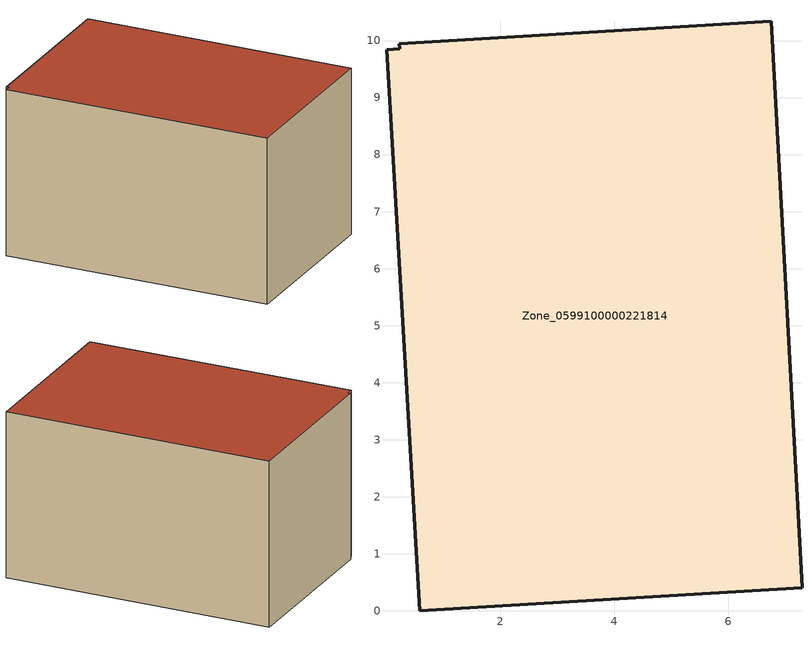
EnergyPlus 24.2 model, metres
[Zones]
Zone_0599100000221814
 floor ground (C_G): 7.29,0.41 0.59,0 0.01,9.84 0.24,9.85 0.23,9.95 6.75,10.34 z0
 wall outside (C_F): 7.29,0.41 6.75,10.34 0.23,9.95 0.24,9.85 0.01,9.84 0.59,0 7.29,0.41 z0:6.15
 roof outside (C_R): 0.59,0 7.29,0.41 6.75,10.34 0.23,9.95 0.24,9.85 0.01,9.84 z6.15
[BUILDING]
Pand.0599100000221814: North Axis=0; Terrain=City; Loads Convergence Tolerance Value=0.04; Temperature Convergence Tolerance Value=0.4; Solar Distribution=FullExterior; Maximum Number of Warmup Days=25; Minimum Number of Warmup Days=1
[Site:Location]
Rotterdam.The.Hague.AP_ZH_NLD Design_Conditions: Latitude=51.96; Longitude=4.45; Time Zone=1; Elevation=-4.5
[SITE:GROUNDTEMPERATURE:BUILDINGSURFACE]
18, 18, 18, 18, 18, 18, 18, 18, 18, 18, 18, 18
[MATERIAL] Thermal Absorptance=0.9; Solar Absorptance=0.7; Visible Absorptance=0.7
Name | Roughness | Thickness | Conductivity | Density | Specific Heat
G.TC.1965-1974 | MediumSmooth | 0.15 | 0.882353 | 540 | 1210
F.TC.1965-1974 | Rough | 0.3 | 0.697674 | 1920 | 840
R.TC.1965-1974 | MediumRough | 0.2 | 0.232558 | 1500 | 1000
[CONSTRUCTION]
C_G: G.TC.1965-1974
C_F: F.TC.1965-1974
C_R: R.TC.1965-1974
[ZONE]
Zone_0599100000221814: Type=1; Multiplier=1; Ceiling Height=Autocalculate; Volume=Autocalculate; Floor Area=autocalculate; Part of Total Floor Area=Yes
[ZONEINFILTRATION:DESIGNFLOWRATE]
Infil_Zone_0599100000221814: Zone or ZoneList or Space or SpaceList=Zone_0599100000221814; Schedule=AlwaysOn; Design Flow Rate Calculation Method=Flow/Area; Flow Rate per Floor Area=0.003; Constant Term Coefficient=1; Temperature Term Coefficient=0; Velocity Term Coefficient=0; Velocity Squared Term Coefficient=0
[HVACTEMPLATE:ZONE:IDEALLOADSAIRSYSTEM]
Zone_0599100000221814: Maximum Heating Supply Air Temperature=50; Minimum Cooling Supply Air Temperature=13; Maximum Heating Supply Air Humidity Ratio=0.0156; Minimum Cooling Supply Air Humidity Ratio=0.0077; Heating Limit=NoLimit; Cooling Limit=NoLimit; Dehumidification Control Type=ConstantSensibleHeatRatio; Cooling Sensible Heat Ratio=0.7; Dehumidification Setpoint=60; Humidification Control Type=None; Humidification Setpoint=30; Outdoor Air Method=None; Outdoor Air Flow Rate per Person=0.00944; Outdoor Air Flow Rate per Zone Floor Area=0; Outdoor Air Flow Rate per Zone=0; Demand Controlled Ventilation Type=None; Outdoor Air Economizer Type=NoEconomizer; Heat Recovery Type=None; Sensible Heat Recovery Effectiveness=0.7; Latent Heat Recovery Effectiveness=0.65
[ZONECONTROL:THERMOSTAT]
ThermostatControl_Zone_0599100000221814: Zone or ZoneList=Zone_0599100000221814; Control Type Schedule=DualSetpointControlType; Control 1=Thermostat_Zone_0599100000221814; Temperature Difference Between Cutout And Setpoint=0
[THERMOSTATSETPOINT:DUALSETPOINT]
Thermostat_Zone_0599100000221814: Heating Setpoint Temperature Schedule=HeatingSetpoint_Zone_0599100000221814; Cooling Setpoint Temperature Schedule=CoolingSetpoint_Zone_0599100000221814
[SCHEDULE:COMPACT]
HeatingSetpoint_Zone_0599100000221814: Through: 12/31, For: AllDays, Until: 24:00, 21
CoolingSetpoint_Zone_0599100000221814: Through: 12/31, For: AllDays, Until: 24:00, 24
DualSetpointControlType: Through: 12/31, For: AllDays, Until: 24:00, 4
AlwaysOn: Through: 12/31, For: AllDays, Until: 24:00, 1
